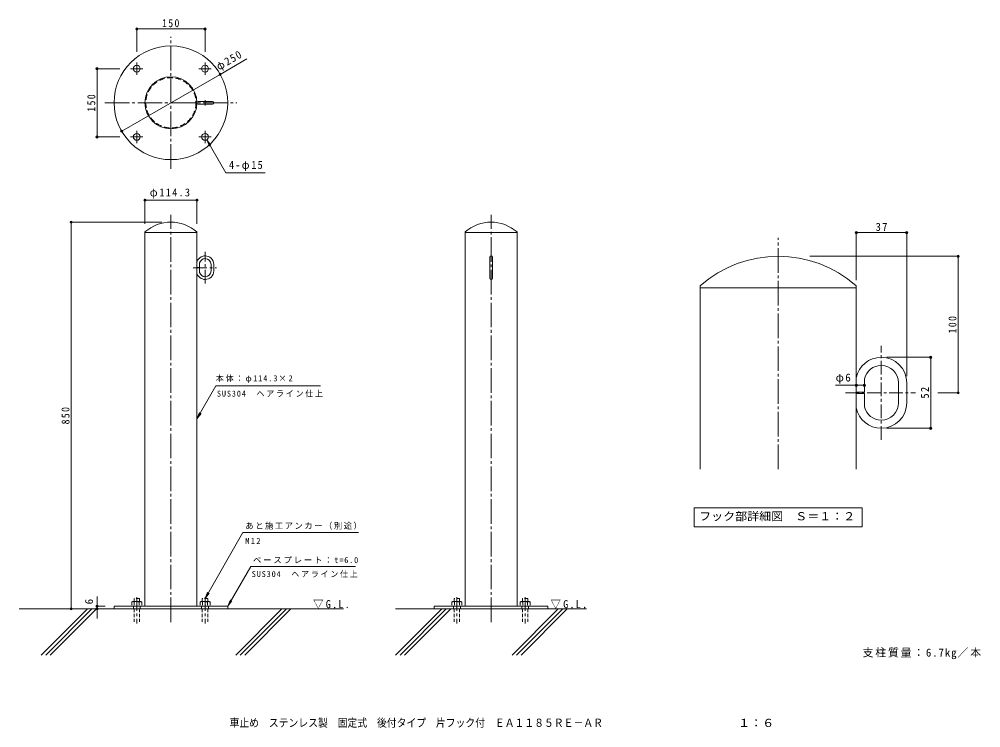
# Model space of a CAD drawing. Units: millimetres at full size, sheet at 1:6, with parts at other scales. Extents: x -1037 to 1076, y -817 to 740.
import ezdxf
from ezdxf.enums import TextEntityAlignment as Align

# ---------------------------------------------------------------- set-up
doc = ezdxf.new("R2010")
doc.units = ezdxf.units.MM
doc.header["$LTSCALE"] = 6
doc.header["$PDMODE"] = 32
doc.header["$PDSIZE"] = 4.8
for name, pattern in [('CHAIN1', [8, 5, -1, 1, -1]), ('CHAIN2', [12, 9, -1, 1, -1]), ('DASHED1', [1.8, 1.2, -0.6]), ('DASHED2', [3, 2, -1])]:
    doc.linetypes.add(name, pattern=pattern)
for name, color, linetype, lineweight in [('A-0_通り芯', 7, 'CHAIN2', 9), ('A-2_仕上', 3, 'Continuous', 9), ('A-4_文字', 7, 'Continuous', 9), ('A-5_建具', 7, 'Continuous', 9), ('A-6_間仕切', 6, 'Continuous', 9), ('A-A_インテリア', 7, 'CHAIN1', 9), ('A-B_衛生陶器', 2, 'DASHED1', 9), ('D-0_通り芯', 7, 'CHAIN2', 9), ('D-2_仕上', 3, 'Continuous', 9), ('D-4_文字', 7, 'Continuous', 9), ('D-5_建具', 7, 'Continuous', 9), ('D-A_インテリア', 7, 'CHAIN1', 9)]:
    doc.layers.add(name, color=color, linetype=linetype, lineweight=lineweight)
doc.layers.add('F-5_F-5ﾚｲﾔ', color=2, linetype='Continuous')
doc.styles.add('ＭＳ ゴシック', font='')
doc.styles.get('ＭＳ ゴシック').set_extended_font_data('MS Gothic')

msp = doc.modelspace()

# ---------------------------------------------------------------- linework, layer by layer
at = {"layer": 'A-0_通り芯'}
for p, q in [((-703.966, 411.6), (-703.966, 701.6)), ((-848.966, 556.6), (-558.966, 556.6)), ((-703.966, -584.815), (-703.966, 310.07)), ((-0.166, -584.815), (-0.166, 310.07))]:
    msp.add_line(p, q, dxfattribs=at)
at = {"layer": 'A-2_仕上'}
for p, q in [((-612.816, 559.6), (-643.816, 559.6)), ((-643.816, 553.6), (-612.816, 553.6)), ((-761.116, -549.815), (-761.116, 272.628)), ((-646.816, 271.185), (-761.116, 271.185)), ((-646.816, -549.815), (-646.816, 272.628)), ((-57.316, -549.815), (-57.316, 272.628)), ((56.984, 271.185), (-57.316, 271.185)), ((56.984, -549.815), (56.984, 272.628)), ((-3.005, 171.185), (-3.005, 217.185)), ((2.995, 171.185), (2.995, 217.185)), ((-646.816, 194.685), (-640.816, 194.685)), ((-646.816, 193.685), (-640.816, 193.685)), ((-640.816, 194.685), (-640.816, 204.527)), ((-640.816, 193.685), (-640.816, 183.843)), ((-615.816, 186.868), (-615.816, 201.502)), ((-609.816, 186.868), (-609.816, 201.502)), ((-628.499, 174.185), (-628.499, 174.195)), ((-828.966, -555.815), (-828.966, -549.815)), ((-578.966, -555.815), (-828.966, -555.815)), ((-125.166, -555.815), (-125.166, -549.815)), ((124.834, -555.815), (-125.166, -555.815))]:
    msp.add_line(p, q, dxfattribs=at)
at = {"layer": 'A-2_仕上', "linetype": 'DASHED1'}
for p, q in [((-786.466, -549.815), (-786.466, -555.815)), ((-771.466, -549.815), (-771.466, -555.815)), ((-636.466, -549.815), (-636.466, -555.815)), ((-621.466, -549.815), (-621.466, -555.815)), ((-82.666, -549.815), (-82.666, -555.815)), ((-67.666, -549.815), (-67.666, -555.815)), ((67.334, -549.815), (67.334, -555.815)), ((82.334, -549.815), (82.334, -555.815))]:
    msp.add_line(p, q, dxfattribs=at)
at = {"layer": 'A-2_仕上'}
for points in [[(-578.966, -555.815), (-578.966, -549.815), (-828.966, -549.815)], [(124.834, -555.815), (124.834, -549.815), (-125.166, -549.815)]]:
    msp.add_lwpolyline(points, dxfattribs=at)
for centre, radius in [((-703.966, 556.6), 125), ((-778.966, 631.6), 7.5), ((-628.966, 631.6), 7.5), ((-703.966, 556.6), 57.15), ((-778.966, 481.6), 7.5), ((-628.966, 481.6), 7.5)]:
    msp.add_circle(centre, radius, dxfattribs=at)
at = {"layer": 'A-2_仕上', "linetype": 'DASHED2'}
msp.add_circle((-703.966, 556.6), 55.15, dxfattribs=at)
at = {"layer": 'A-2_仕上'}
for centre, radius, start, end in [((-643.816, 556.6), 3, 90, 270), ((-612.816, 556.6), 3, 270, 90), ((-703.964, 207.65), 86.535, 48.66737, 131.33263), ((-0.164, 207.65), 86.535, 48.66737, 131.33263), ((-628.499, 201.502), 18.683, 90, 168.64031), ((-628.499, 201.502), 12.683, 90, 166.20197), ((-628.499, 201.502), 18.683, 0, 90), ((-628.499, 201.502), 12.683, 0, 90), ((-0.005, 217.185), 3, 90, 180), ((-0.005, 217.185), 3, 0, 90), ((-628.499, 186.868), 18.683, 191.35969, 270), ((-628.499, 186.868), 12.683, 193.79803, 270), ((-628.499, 186.868), 12.683, 270, 0), ((-628.499, 186.868), 18.683, 270, 0), ((-0.005, 171.185), 3, 180, 270), ((-0.005, 171.185), 3, 270, 0)]:
    msp.add_arc(centre, radius, start, end, dxfattribs=at)
at = {"layer": 'A-4_文字'}
for p, q in [((-778.966, 720.789), (-778.966, 668.6)), ((-628.966, 718.989), (-778.966, 718.989)), ((-628.966, 720.789), (-628.966, 668.6)), ((-595.713, 619.1), (-536.823, 653.1)), ((-868.155, 631.6), (-815.966, 631.6)), ((-866.355, 631.6), (-866.355, 481.6)), ((-595.713, 619.1), (-812.219, 494.1)), ((-868.155, 481.6), (-815.966, 481.6)), ((-761.11, 345.482), (-761.11, 290.826)), ((-761.11, 342.482), (-646.816, 342.482)), ((-646.816, 345.482), (-646.816, 290.826)), ((-926.136, 294.185), (-723.803, 294.185)), ((-923.136, 294.185), (-923.136, -555.816)), ((-866.355, -549.816), (-866.355, -528.667)), ((-869.355, -549.816), (-848.803, -549.816)), ((-866.355, -555.816), (-866.355, -549.816)), ((-866.355, -576.964), (-866.355, -555.816))]:
    msp.add_line(p, q, dxfattribs=at)
for p in [(-778.966, 718.989), (-628.966, 718.989), (-866.355, 631.6), (-595.713, 619.1), (-812.219, 494.1), (-866.355, 481.6), (-761.11, 342.482), (-646.816, 342.482), (-923.136, 294.185), (-866.355, -549.816), (-923.136, -555.816), (-866.355, -555.816)]:
    msp.add_point(p, dxfattribs=at)
at = {"layer": 'A-5_建具'}
for p, q in [((-625.216, 475.105), (-616.085, 463.205)), ((-625.216, 475.105), (-619.476, 461.247)), ((-583.541, 402.921), (-625.216, 475.105)), ((-583.541, 402.921), (-496.649, 402.921)), ((-605.141, -65.909), (-374.771, -65.909)), ((-646.816, -138.093), (-637.685, -126.193)), ((-545.514, -388.272), (-628.966, -532.815)), ((-545.514, -388.272), (-291.455, -388.272)), ((-528.58, -462.543), (-578.966, -549.815)), ((-528.58, -462.543), (-298.21, -462.543)), ((-628.966, -532.815), (-623.226, -518.957)), ((-628.966, -532.815), (-619.835, -520.914)), ((-578.966, -549.815), (-573.226, -535.957)), ((-578.966, -549.815), (-569.835, -537.914))]:
    msp.add_line(p, q, dxfattribs=at)
msp.add_lwpolyline([(-605.141, -65.909), (-646.816, -138.093), (-641.076, -124.235)], dxfattribs=at)
at = {"layer": 'A-6_間仕切'}
for p, q in [((-324.778, -555.815), (-1037.423, -555.815)), ((-887.629, -555.815), (-989.104, -657.289)), ((-877.73, -555.815), (-979.204, -657.289)), ((-867.83, -555.815), (-969.305, -657.289)), ((-460.104, -555.815), (-561.579, -657.289)), ((-450.205, -555.815), (-551.68, -657.289)), ((-440.305, -555.815), (-541.78, -657.289)), ((-108.525, -555.815), (-210, -657.289)), ((210, -555.815), (-210, -555.815)), ((-98.626, -555.815), (-200.101, -657.289)), ((-88.726, -555.815), (-190.201, -657.289)), ((147.495, -555.815), (46.021, -657.289)), ((157.395, -555.815), (55.92, -657.289)), ((167.294, -555.815), (65.82, -657.289))]:
    msp.add_line(p, q, dxfattribs=at)
at = {"layer": 'A-A_インテリア'}
for p, q in [((-778.966, 645.1), (-778.966, 618.1)), ((-628.966, 645.1), (-628.966, 618.1)), ((-792.466, 631.6), (-765.466, 631.6)), ((-642.466, 631.6), (-615.466, 631.6)), ((-628.316, 550.6), (-628.316, 562.6)), ((-778.966, 495.1), (-778.966, 468.1)), ((-628.966, 495.1), (-628.966, 468.1)), ((-792.466, 481.6), (-765.466, 481.6)), ((-642.466, 481.6), (-615.466, 481.6)), ((-628.499, 159.665), (-628.499, 228.705)), ((-654.688, 194.185), (-603.374, 194.185)), ((-778.966, -530.003), (-778.966, -588.255)), ((-628.966, -530.003), (-628.966, -588.255)), ((-75.166, -530.003), (-75.166, -588.255)), ((74.834, -530.003), (74.834, -588.255))]:
    msp.add_line(p, q, dxfattribs=at)
at = {"layer": 'A-B_衛生陶器'}
for p, q in [((-788.466, -539.815), (-769.466, -539.815)), ((-772.966, -532.815), (-784.966, -532.815)), ((-784.966, -539.815), (-784.966, -532.815)), ((-784.451, -540.663), (-784.451, -549.815)), ((-773.481, -540.663), (-773.481, -549.815)), ((-772.966, -539.815), (-772.966, -532.815)), ((-638.466, -539.815), (-619.466, -539.815)), ((-622.966, -532.815), (-634.966, -532.815)), ((-634.966, -539.815), (-634.966, -532.815)), ((-634.451, -540.663), (-634.451, -549.815)), ((-623.481, -540.663), (-623.481, -549.815)), ((-622.966, -539.815), (-622.966, -532.815)), ((-84.666, -539.815), (-65.666, -539.815)), ((-69.166, -532.815), (-81.166, -532.815)), ((-81.166, -539.815), (-81.166, -532.815)), ((-80.651, -540.663), (-80.651, -549.815)), ((-69.682, -540.663), (-69.682, -549.815)), ((-69.166, -539.815), (-69.166, -532.815)), ((65.334, -539.815), (84.334, -539.815)), ((80.834, -532.815), (68.834, -532.815)), ((68.834, -539.815), (68.834, -532.815)), ((69.349, -540.663), (69.349, -549.815)), ((80.318, -540.663), (80.318, -549.815)), ((80.834, -539.815), (80.834, -532.815)), ((-789.936, -549.815), (-767.997, -549.815)), ((-784.966, -555.815), (-784.966, -584.815)), ((-772.966, -555.815), (-772.966, -584.815)), ((-639.936, -549.815), (-617.997, -549.815)), ((-634.966, -555.815), (-634.966, -584.815)), ((-622.966, -555.815), (-622.966, -584.815)), ((-86.136, -549.815), (-64.197, -549.815)), ((-81.166, -555.815), (-81.166, -584.815)), ((-69.166, -555.815), (-69.166, -584.815)), ((63.864, -549.815), (85.803, -549.815)), ((68.834, -555.815), (68.834, -584.815)), ((80.834, -555.815), (80.834, -584.815))]:
    msp.add_line(p, q, dxfattribs=at)
for points in [[(-788.466, -539.815), (-789.936, -540.663), (-789.936, -549.815)], [(-769.466, -539.815), (-767.997, -540.663), (-767.997, -549.815)], [(-638.466, -539.815), (-639.936, -540.663), (-639.936, -549.815)], [(-619.466, -539.815), (-617.997, -540.663), (-617.997, -549.815)], [(-84.666, -539.815), (-86.136, -540.663), (-86.136, -549.815)], [(-65.666, -539.815), (-64.197, -540.663), (-64.197, -549.815)], [(65.334, -539.815), (63.864, -540.663), (63.864, -549.815)], [(84.334, -539.815), (85.803, -540.663), (85.803, -549.815)]]:
    msp.add_lwpolyline(points, dxfattribs=at)
for centre, radius, start, end in [((-786.699, -546.271), 6.475, 94.38425, 119.99998), ((-787.364, -545.222), 5.41, 57.42291, 88.19283), ((-778.966, -557.966), 18.151, 72.41203, 107.58795), ((-770.568, -545.222), 5.41, 91.80716, 122.57707), ((-771.234, -546.271), 6.475, 60, 85.61574), ((-636.699, -546.271), 6.475, 94.38425, 119.99998), ((-637.364, -545.222), 5.41, 57.42291, 88.19283), ((-628.966, -557.966), 18.151, 72.41203, 107.58795), ((-620.568, -545.222), 5.41, 91.80716, 122.57707), ((-621.234, -546.271), 6.475, 60, 85.61574), ((-82.899, -546.271), 6.475, 94.38425, 119.99998), ((-83.564, -545.222), 5.41, 57.42291, 88.19283), ((-75.166, -557.966), 18.151, 72.41203, 107.58795), ((-66.769, -545.222), 5.41, 91.80716, 122.57707), ((-67.434, -546.271), 6.475, 60, 85.61574), ((67.101, -546.271), 6.475, 94.38425, 119.99998), ((66.436, -545.222), 5.41, 57.42291, 88.19283), ((74.834, -557.966), 18.151, 72.41203, 107.58795), ((83.231, -545.222), 5.41, 91.80716, 122.57707), ((82.566, -546.271), 6.475, 60, 85.61574)]:
    msp.add_arc(centre, radius, start, end, dxfattribs=at)
at = {"layer": 'D-0_通り芯'}
msp.add_line((631.235, -248.843), (631.235, 259.631), dxfattribs=at)
at = {"layer": 'D-2_仕上'}
for p, q in [((459.785, -248.843), (459.785, 154.487)), ((802.685, 150.157), (459.785, 150.157)), ((802.685, 154.487), (802.685, -248.843)), ((820.685, -79.343), (820.685, -49.817)), ((895.685, -102.794), (895.685, -58.892)), ((913.685, -102.794), (913.685, -58.892)), ((802.685, -79.343), (820.685, -79.343)), ((802.685, -82.343), (820.685, -82.343)), ((820.685, -82.343), (820.685, -111.869)), ((857.636, -140.843), (857.636, -140.813))]:
    msp.add_line(p, q, dxfattribs=at)
for centre, radius, start, end in [((631.243, -40.447), 259.604, 48.66737, 131.33263), ((857.636, -58.892), 56.049, 90, 168.64031), ((857.636, -58.892), 38.049, 90, 166.20197), ((857.636, -58.892), 56.049, 0, 90), ((857.636, -58.892), 38.049, 0, 90), ((857.636, -102.794), 38.049, 270, 0), ((857.636, -102.794), 56.049, 270, 0), ((857.636, -102.794), 56.049, 191.35969, 270), ((857.636, -102.794), 38.049, 193.79803, 270)]:
    msp.add_arc(centre, radius, start, end, dxfattribs=at)
at = {"layer": 'D-4_文字'}
for p, q in [((802.693, 272.979), (802.693, 166.487)), ((913.685, 271.179), (802.693, 271.179)), ((913.685, 272.979), (913.685, -44.02)), ((1028.64, 219.157), (700.725, 219.157)), ((1026.84, 219.157), (1026.84, -80.843)), ((968.117, -2.843), (869.636, -2.843)), ((966.317, -2.843), (966.317, -158.843)), ((802.685, -64.43), (757.409, -64.43)), ((802.685, -64.43), (820.685, -64.43)), ((1028.64, -80.843), (981.84, -80.843)), ((968.117, -158.843), (869.636, -158.843))]:
    msp.add_line(p, q, dxfattribs=at)
for p in [(802.693, 271.179), (913.685, 271.179), (1026.84, 219.157), (966.317, -2.843), (802.685, -64.43), (820.685, -64.43), (1026.84, -80.843), (966.317, -158.843)]:
    msp.add_point(p, dxfattribs=at)
at = {"layer": 'D-5_建具'}
for p, q in [((446.435, -333.463), (816.035, -333.463)), ((446.435, -333.463), (446.435, -375.463)), ((816.035, -333.463), (816.035, -375.463)), ((446.435, -375.463), (816.035, -375.463))]:
    msp.add_line(p, q, dxfattribs=at)
at = {"layer": 'D-A_インテリア'}
for p, q in [((857.636, -184.403), (857.636, 22.717)), ((779.071, -80.843), (933.012, -80.843))]:
    msp.add_line(p, q, dxfattribs=at)

# ---------------------------------------------------------------- texts
at = {"layer": 'A-4_文字', "color": 2, "style": 'ＭＳ ゴシック'}
msp.add_text('6', height=17.6, rotation=90, dxfattribs=at).set_placement((-869.955, -545.844), align=Align.BOTTOM_LEFT)
at = {"layer": 'A-4_文字', "color": 2, "char_height": 17.6, "attachment_point": 7, "style": 'ＭＳ ゴシック'}
for s, insert in [('\\T1.27;\\W0.9;150', (-723.466, 722.589)), ('\\T1.23;\\W0.95;φ114.3', (-750.463, 346.082))]:
    msp.add_mtext(s, dxfattribs=dict(at, insert=insert))
for s, insert, rotation in [('\\T1.21;\\W0.95;φ250', (-595.781, 623.218), 30), ('\\T1.27;\\W0.9;150', (-869.955, 537.1), 90), ('\\T1.27;\\W0.9;850', (-926.736, -150.315), 90)]:
    msp.add_mtext(s, dxfattribs=dict(at, insert=insert, rotation=rotation))
at = {"layer": 'A-5_建具', "color": 2, "char_height": 17.6, "attachment_point": 7, "style": 'ＭＳ ゴシック'}
for s, insert in [('\\T1.22;\\W0.95;4-φ15', (-576.149, 406.521)), ('\\T1.22;\\W0.95;▽G.L.', (-391.467, -555.815)), ('\\T1.22;\\W0.95;▽G.L.', (130.5, -555.815)), ('\\T1.16;支柱質量：6.7kg／本', (816.594, -666.46))]:
    msp.add_mtext(s, dxfattribs=dict(at, insert=insert))
at = {"layer": 'A-5_建具', "char_height": 13.2, "attachment_point": 7, "style": 'ＭＳ ゴシック'}
for s, insert in [('\\T1.24;\\W0.95;本体：φ114.3×2', (-605.331, -59.174)), ('\\T1.22;\\W0.95;SUS304\u3000ヘアライン仕上', (-602.771, -90.689)), ('\\T1.17;あと施工アンカー（別途）', (-540.455, -381.537)), ('\\T1.38;\\W0.9;M12', (-540.455, -413.052)), ('\\T1.21;ベースプレート：t=6.0', (-523.52, -455.808)), ('\\T1.22;\\W0.95;SUS304\u3000ヘアライン仕上', (-526.21, -487.324))]:
    msp.add_mtext(s, dxfattribs=dict(at, insert=insert))
at = {"layer": 'D-4_文字', "color": 2, "char_height": 17.6, "attachment_point": 7, "style": 'ＭＳ ゴシック'}
for s, insert in [('\\T1.27;\\W0.95;37', (845.439, 274.779)), ('\\T1.17;φ6', (757.409, -60.83))]:
    msp.add_mtext(s, dxfattribs=dict(at, insert=insert))
at = {"layer": 'D-4_文字', "color": 2, "char_height": 17.6, "attachment_point": 7, "rotation": 90, "style": 'ＭＳ ゴシック'}
for s, insert in [('\\T1.27;\\W0.9;100', (1023.24, 49.657)), ('\\T1.27;\\W0.95;52', (962.717, -93.593))]:
    msp.add_mtext(s, dxfattribs=dict(at, insert=insert))
at = {"layer": 'D-5_建具', "color": 2, "style": 'ＭＳ ゴシック', "width": 1.1}
msp.add_text('フック部詳細図\u3000Ｓ＝１：２', height=17.6, dxfattribs=at).set_placement((457.235, -366.463), align=Align.BOTTOM_LEFT)
at = {"layer": 'F-5_F-5ﾚｲﾔ', "style": 'ＭＳ ゴシック'}
for s, width, p in [('車止め\u3000ステンレス製\u3000固定式\u3000後付タイプ\u3000片フック付\u3000ＥＡ１１８５ＲＥ－ＡＲ', 0.9, (-575.1, -820.374)), ('１：６', 1.1, (543, -820.752))]:
    msp.add_text(s, height=17.6, dxfattribs=dict(at, width=width)).set_placement(p, align=Align.BOTTOM_LEFT)

doc.saveas('drawing.dxf')
